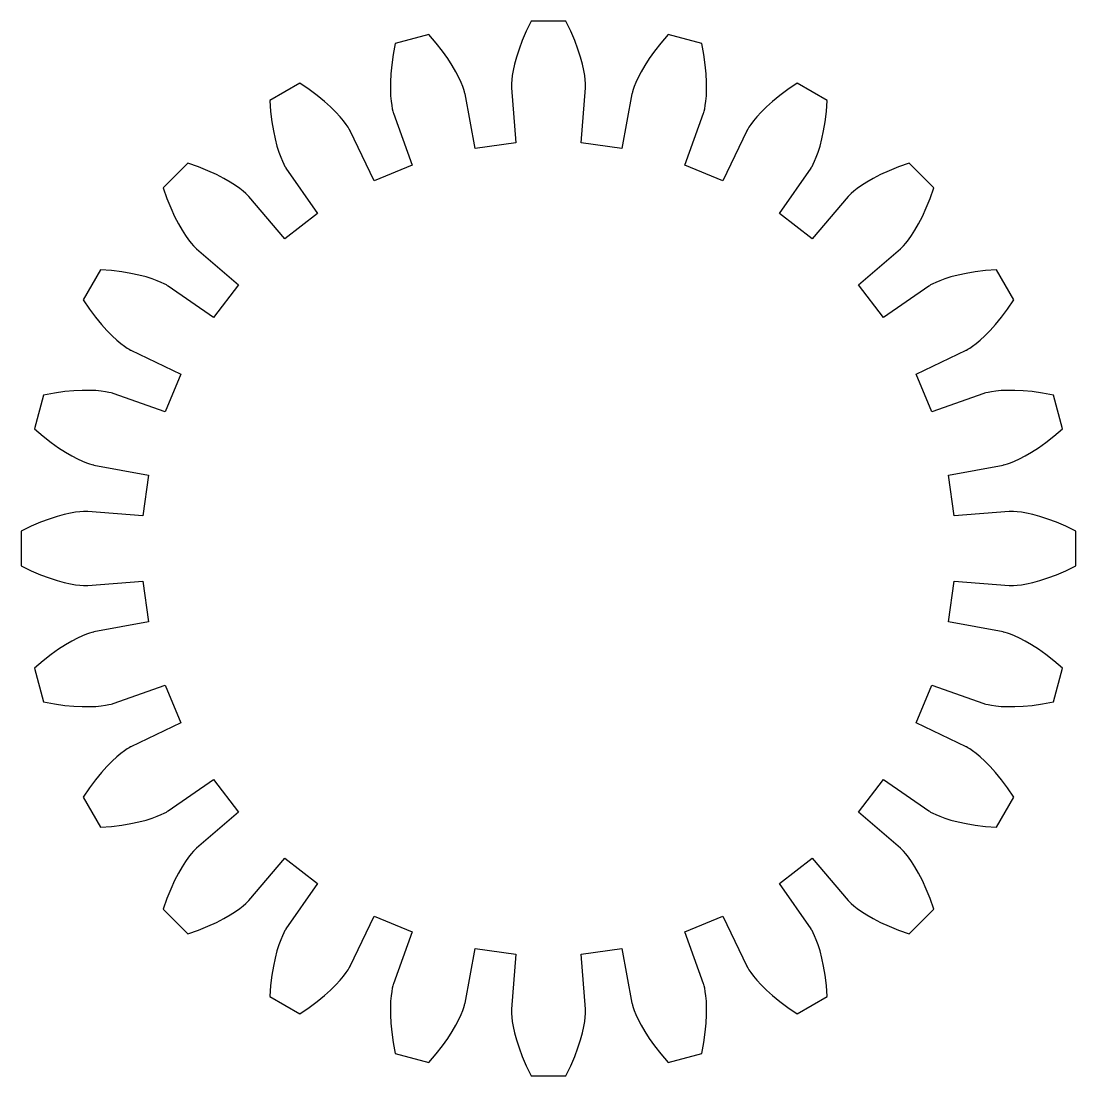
# Model space of a CAD drawing. Header units: metres. Extents: x -24 to 324, y -24 to 424.
# Drawn here: x -24.12 to 24.12, y 275.88 to 324.12 of the extents above; entities that cross this region are included whole.
import ezdxf

# ---------------------------------------------------------------- set-up
doc = ezdxf.new("R2010")
doc.units = ezdxf.units.M

msp = doc.modelspace()

# ---------------------------------------------------------------- linework, layer by layer
for p, q in [((-0.79715, 324.124), (-1.01883, 323.663)), ((0.79715, 324.124), (-0.79715, 324.124)), ((1.01883, 323.663), (0.79715, 324.124)), ((-5.47377, 323.508), (-7.01375, 323.096)), ((-5.14018, 323.12), (-5.47377, 323.508)), ((-1.01883, 323.663), (-1.20171, 323.232)), ((1.20171, 323.232), (1.01883, 323.663)), ((5.47377, 323.508), (5.14018, 323.12)), ((7.01375, 323.096), (5.47377, 323.508)), ((-7.01375, 323.096), (-7.10841, 322.593)), ((-4.85217, 322.752), (-5.14018, 323.12)), ((-1.34914, 322.836), (-1.46466, 322.475)), ((-1.20171, 323.232), (-1.34914, 322.836)), ((1.34914, 322.836), (1.20171, 323.232)), ((1.46466, 322.475), (1.34914, 322.836)), ((5.14018, 323.12), (4.85217, 322.752)), ((7.10841, 322.593), (7.01375, 323.096)), ((-7.10841, 322.593), (-7.17369, 322.13)), ((-4.60716, 322.407), (-4.85217, 322.752)), ((-4.40228, 322.089), (-4.60716, 322.407)), ((-1.46466, 322.475), (-1.55193, 322.153)), ((1.55193, 322.153), (1.46466, 322.475)), ((4.60716, 322.407), (4.40228, 322.089)), ((4.85217, 322.752), (4.60716, 322.407)), ((7.17369, 322.13), (7.10841, 322.593)), ((-7.17369, 322.13), (-7.21349, 321.708)), ((-4.23456, 321.8), (-4.40228, 322.089)), ((-1.61467, 321.87), (-1.65677, 321.629)), ((-1.55193, 322.153), (-1.61467, 321.87)), ((1.61467, 321.87), (1.55193, 322.153)), ((1.65677, 321.629), (1.61467, 321.87)), ((4.40228, 322.089), (4.23456, 321.8)), ((7.21349, 321.708), (7.17369, 322.13)), ((-7.21349, 321.708), (-7.2318, 321.33)), ((-4.10083, 321.543), (-4.23456, 321.8)), ((-3.99773, 321.321), (-4.10083, 321.543)), ((-1.68214, 321.43), (-1.69481, 321.275)), ((-1.65677, 321.629), (-1.68214, 321.43)), ((1.68214, 321.43), (1.65677, 321.629)), ((1.69481, 321.275), (1.68214, 321.43)), ((4.10083, 321.543), (3.99773, 321.321)), ((4.23456, 321.8), (4.10083, 321.543)), ((7.2318, 321.33), (7.21349, 321.708)), ((-11.3717, 321.291), (-12.7524, 320.493)), ((-10.9489, 321.002), (-11.3717, 321.291)), ((-10.5754, 320.721), (-10.9489, 321.002)), ((-7.2318, 321.33), (-7.23265, 320.996)), ((-7.23265, 320.996), (-7.22014, 320.707)), ((-3.92177, 321.136), (-3.99773, 321.321)), ((-3.86934, 320.989), (-3.92177, 321.136)), ((-3.83669, 320.882), (-3.86934, 320.989)), ((-3.81998, 320.818), (-3.83669, 320.882)), ((-1.69481, 321.275), (-1.69881, 321.164)), ((-1.69881, 321.164), (-1.69821, 321.097)), ((-1.69821, 321.097), (-1.6971, 321.075)), ((-1.6971, 321.075), (-1.49368, 318.549)), ((1.49368, 318.549), (1.6971, 321.075)), ((1.69881, 321.164), (1.69481, 321.275)), ((1.6971, 321.075), (1.69821, 321.097)), ((1.69821, 321.097), (1.69881, 321.164)), ((3.83669, 320.882), (3.81998, 320.818)), ((3.86934, 320.989), (3.83669, 320.882)), ((3.92177, 321.136), (3.86934, 320.989)), ((3.99773, 321.321), (3.92177, 321.136)), ((7.22014, 320.707), (7.23265, 320.996)), ((7.23265, 320.996), (7.2318, 321.33)), ((10.9489, 321.002), (10.5754, 320.721)), ((11.3717, 321.291), (10.9489, 321.002)), ((12.7524, 320.493), (11.3717, 321.291)), ((-12.7524, 320.493), (-12.7136, 319.983)), ((-10.2495, 320.451), (-10.5754, 320.721)), ((-9.96922, 320.197), (-10.2495, 320.451)), ((-7.22014, 320.707), (-7.19836, 320.463)), ((-7.19836, 320.463), (-7.17143, 320.265)), ((-3.81529, 320.796), (-3.81998, 320.818)), ((-3.35799, 318.303), (-3.81529, 320.796)), ((3.81529, 320.796), (3.35799, 318.303)), ((3.81998, 320.818), (3.81529, 320.796)), ((7.17143, 320.265), (7.19836, 320.463)), ((7.19836, 320.463), (7.22014, 320.707)), ((10.2495, 320.451), (9.96922, 320.197)), ((10.5754, 320.721), (10.2495, 320.451)), ((12.7136, 319.983), (12.7524, 320.493)), ((-12.7136, 319.983), (-12.6568, 319.519)), ((-9.73248, 319.961), (-9.96922, 320.197)), ((-9.53688, 319.748), (-9.73248, 319.961)), ((-7.17143, 320.265), (-7.14346, 320.112)), ((-7.14346, 320.112), (-7.11853, 320.003)), ((-7.11853, 320.003), (-7.10066, 319.939)), ((-7.10066, 319.939), (-7.09384, 319.917)), ((-7.09384, 319.917), (-6.24358, 317.53)), ((6.24358, 317.53), (7.09384, 319.917)), ((7.09384, 319.917), (7.10066, 319.939)), ((7.10066, 319.939), (7.11853, 320.003)), ((7.11853, 320.003), (7.14346, 320.112)), ((7.14346, 320.112), (7.17143, 320.265)), ((9.73248, 319.961), (9.53688, 319.748)), ((9.96922, 320.197), (9.73248, 319.961)), ((12.6568, 319.519), (12.7136, 319.983)), ((-12.6568, 319.519), (-12.5863, 319.102)), ((-9.37979, 319.56), (-9.53688, 319.748)), ((-9.25844, 319.4), (-9.37979, 319.56)), ((9.37979, 319.56), (9.25844, 319.4)), ((9.53688, 319.748), (9.37979, 319.56)), ((12.5863, 319.102), (12.6568, 319.519)), ((-12.5863, 319.102), (-12.5061, 318.732)), ((-9.1698, 319.272), (-9.25844, 319.4)), ((-9.11072, 319.178), (-9.1698, 319.272)), ((-9.07785, 319.12), (-9.11072, 319.178)), ((-9.06769, 319.1), (-9.07785, 319.12)), ((-7.98085, 316.811), (-9.06769, 319.1)), ((9.06769, 319.1), (7.98085, 316.811)), ((9.07785, 319.12), (9.06769, 319.1)), ((9.11072, 319.178), (9.07785, 319.12)), ((9.1698, 319.272), (9.11072, 319.178)), ((9.25844, 319.4), (9.1698, 319.272)), ((12.5061, 318.732), (12.5863, 319.102)), ((-12.5061, 318.732), (-12.4205, 318.409)), ((-1.49368, 318.549), (-3.35799, 318.303)), ((3.35799, 318.303), (1.49368, 318.549)), ((12.4205, 318.409), (12.5061, 318.732)), ((-12.4205, 318.409), (-12.3336, 318.133)), ((-12.3336, 318.133), (-12.2494, 317.903)), ((12.2494, 317.903), (12.3336, 318.133)), ((12.3336, 318.133), (12.4205, 318.409)), ((-16.4946, 317.622), (-17.622, 316.495)), ((-16.0115, 317.452), (-16.4946, 317.622)), ((-12.2494, 317.903), (-12.172, 317.718)), ((-12.172, 317.718), (-12.1053, 317.577)), ((-12.1053, 317.577), (-12.0531, 317.479)), ((-12.0531, 317.479), (-12.0192, 317.422)), ((-6.24358, 317.53), (-7.98085, 316.811)), ((7.98085, 316.811), (6.24358, 317.53)), ((12.0192, 317.422), (12.0531, 317.479)), ((12.0531, 317.479), (12.1053, 317.577)), ((12.1053, 317.577), (12.172, 317.718)), ((12.172, 317.718), (12.2494, 317.903)), ((16.4946, 317.622), (16.0115, 317.452)), ((17.622, 316.495), (16.4946, 317.622)), ((-15.5779, 317.277), (-16.0115, 317.452)), ((-15.1933, 317.101), (-15.5779, 317.277)), ((-14.8568, 316.928), (-15.1933, 317.101)), ((-12.0192, 317.422), (-12.0072, 317.403)), ((-12.0072, 317.403), (-10.568, 315.317)), ((10.568, 315.317), (12.0072, 317.403)), ((12.0072, 317.403), (12.0192, 317.422)), ((15.1933, 317.101), (14.8568, 316.928)), ((15.5779, 317.277), (15.1933, 317.101)), ((16.0115, 317.452), (15.5779, 317.277)), ((-14.5672, 316.762), (-14.8568, 316.928)), ((-14.323, 316.606), (-14.5672, 316.762)), ((-14.1226, 316.466), (-14.323, 316.606)), ((14.323, 316.606), (14.1226, 316.466)), ((14.5672, 316.762), (14.323, 316.606)), ((14.8568, 316.928), (14.5672, 316.762)), ((-17.622, 316.495), (-17.4523, 316.011)), ((-13.9642, 316.343), (-14.1226, 316.466)), ((-13.8454, 316.242), (-13.9642, 316.343)), ((-13.7639, 316.166), (-13.8454, 316.242)), ((-13.7171, 316.119), (-13.7639, 316.166)), ((-13.7021, 316.102), (-13.7171, 316.119)), ((-12.0598, 314.172), (-13.7021, 316.102)), ((13.7021, 316.102), (12.0598, 314.172)), ((13.7171, 316.119), (13.7021, 316.102)), ((13.7639, 316.166), (13.7171, 316.119)), ((13.8454, 316.242), (13.7639, 316.166)), ((13.9642, 316.343), (13.8454, 316.242)), ((14.1226, 316.466), (13.9642, 316.343)), ((17.4523, 316.011), (17.622, 316.495)), ((-17.4523, 316.011), (-17.2774, 315.578)), ((-17.2774, 315.578), (-17.1013, 315.193)), ((17.1013, 315.193), (17.2774, 315.578)), ((17.2774, 315.578), (17.4523, 316.011)), ((-17.1013, 315.193), (-16.9281, 314.857)), ((-10.568, 315.317), (-12.0598, 314.172)), ((12.0598, 314.172), (10.568, 315.317)), ((16.9281, 314.857), (17.1013, 315.193)), ((-16.9281, 314.857), (-16.7619, 314.567)), ((16.7619, 314.567), (16.9281, 314.857)), ((-16.7619, 314.567), (-16.6065, 314.323)), ((-16.6065, 314.323), (-16.4657, 314.123)), ((-16.4657, 314.123), (-16.3431, 313.964)), ((16.3431, 313.964), (16.4657, 314.123)), ((16.4657, 314.123), (16.6065, 314.323)), ((16.6065, 314.323), (16.7619, 314.567)), ((-16.3431, 313.964), (-16.2422, 313.845)), ((-16.2422, 313.845), (-16.1664, 313.764)), ((-16.1664, 313.764), (-16.1187, 313.717)), ((-16.1187, 313.717), (-16.1022, 313.702)), ((-16.1022, 313.702), (-14.1722, 312.06)), ((14.1722, 312.06), (16.1022, 313.702)), ((16.1022, 313.702), (16.1187, 313.717)), ((16.1187, 313.717), (16.1664, 313.764)), ((16.1664, 313.764), (16.2422, 313.845)), ((16.2422, 313.845), (16.3431, 313.964)), ((-20.4935, 312.752), (-21.2906, 311.372)), ((-19.9829, 312.714), (-20.4935, 312.752)), ((-19.5188, 312.657), (-19.9829, 312.714)), ((-19.1018, 312.586), (-19.5188, 312.657)), ((19.5188, 312.657), (19.1018, 312.586)), ((19.9829, 312.714), (19.5188, 312.657)), ((20.4935, 312.752), (19.9829, 312.714)), ((21.2906, 311.372), (20.4935, 312.752)), ((-18.7319, 312.506), (-19.1018, 312.586)), ((-18.4091, 312.421), (-18.7319, 312.506)), ((-18.133, 312.334), (-18.4091, 312.421)), ((-17.9031, 312.249), (-18.133, 312.334)), ((-17.7182, 312.172), (-17.9031, 312.249)), ((-17.5774, 312.105), (-17.7182, 312.172)), ((17.7182, 312.172), (17.5774, 312.105)), ((17.9031, 312.249), (17.7182, 312.172)), ((18.133, 312.334), (17.9031, 312.249)), ((18.4091, 312.421), (18.133, 312.334)), ((18.7319, 312.506), (18.4091, 312.421)), ((19.1018, 312.586), (18.7319, 312.506)), ((-17.479, 312.053), (-17.5774, 312.105)), ((-17.4215, 312.019), (-17.479, 312.053)), ((-17.4028, 312.007), (-17.4215, 312.019)), ((-15.3169, 310.568), (-17.4028, 312.007)), ((-14.1722, 312.06), (-15.3169, 310.568)), ((15.3169, 310.568), (14.1722, 312.06)), ((17.4028, 312.007), (15.3169, 310.568)), ((17.4215, 312.019), (17.4028, 312.007)), ((17.479, 312.053), (17.4215, 312.019)), ((17.5774, 312.105), (17.479, 312.053)), ((-21.2906, 311.372), (-21.0017, 310.949)), ((21.0017, 310.949), (21.2906, 311.372)), ((-21.0017, 310.949), (-20.7205, 310.575)), ((20.7205, 310.575), (21.0017, 310.949)), ((-20.7205, 310.575), (-20.4509, 310.249)), ((-20.4509, 310.249), (-20.1965, 309.969)), ((20.1965, 309.969), (20.4509, 310.249)), ((20.4509, 310.249), (20.7205, 310.575)), ((-20.1965, 309.969), (-19.961, 309.732)), ((19.961, 309.732), (20.1965, 309.969)), ((-19.961, 309.732), (-19.7477, 309.537)), ((-19.7477, 309.537), (-19.5598, 309.38)), ((-19.5598, 309.38), (-19.4004, 309.258)), ((19.4004, 309.258), (19.5598, 309.38)), ((19.5598, 309.38), (19.7477, 309.537)), ((19.7477, 309.537), (19.961, 309.732)), ((-19.4004, 309.258), (-19.2722, 309.17)), ((-19.2722, 309.17), (-19.1779, 309.111)), ((-19.1779, 309.111), (-19.1197, 309.078)), ((-19.1197, 309.078), (-19.0999, 309.068)), ((-19.0999, 309.068), (-16.8106, 307.981)), ((16.8106, 307.981), (19.0999, 309.068)), ((19.0999, 309.068), (19.1197, 309.078)), ((19.1197, 309.078), (19.1779, 309.111)), ((19.1779, 309.111), (19.2722, 309.17)), ((19.2722, 309.17), (19.4004, 309.258)), ((-16.8106, 307.981), (-17.5302, 306.244)), ((17.5302, 306.244), (16.8106, 307.981)), ((-23.0957, 307.014), (-23.5084, 305.474)), ((-22.5925, 307.108), (-23.0957, 307.014)), ((-22.1296, 307.174), (-22.5925, 307.108)), ((-21.7085, 307.214), (-22.1296, 307.174)), ((-21.3304, 307.232), (-21.7085, 307.214)), ((-20.9965, 307.233), (-21.3304, 307.232)), ((-20.7073, 307.22), (-20.9965, 307.233)), ((-20.4634, 307.198), (-20.7073, 307.22)), ((-20.2648, 307.171), (-20.4634, 307.198)), ((-20.1115, 307.143), (-20.2648, 307.171)), ((-20.0031, 307.119), (-20.1115, 307.143)), ((-19.9387, 307.101), (-20.0031, 307.119)), ((-19.9175, 307.094), (-19.9387, 307.101)), ((-17.5302, 306.244), (-19.9175, 307.094)), ((19.9175, 307.094), (17.5302, 306.244)), ((19.9387, 307.101), (19.9175, 307.094)), ((20.0031, 307.119), (19.9387, 307.101)), ((20.1115, 307.143), (20.0031, 307.119)), ((20.2648, 307.171), (20.1115, 307.143)), ((20.4634, 307.198), (20.2648, 307.171)), ((20.7073, 307.22), (20.4634, 307.198)), ((20.9965, 307.233), (20.7073, 307.22)), ((21.3304, 307.232), (20.9965, 307.233)), ((21.7085, 307.214), (21.3304, 307.232)), ((22.1296, 307.174), (21.7085, 307.214)), ((22.5925, 307.108), (22.1296, 307.174)), ((23.0957, 307.014), (22.5925, 307.108)), ((23.5084, 305.474), (23.0957, 307.014)), ((-23.5084, 305.474), (-23.1199, 305.14)), ((23.1199, 305.14), (23.5084, 305.474)), ((-23.1199, 305.14), (-22.7516, 304.852)), ((22.7516, 304.852), (23.1199, 305.14)), ((-22.7516, 304.852), (-22.4068, 304.607)), ((-22.4068, 304.607), (-22.0886, 304.402)), ((22.0886, 304.402), (22.4068, 304.607)), ((22.4068, 304.607), (22.7516, 304.852)), ((-22.0886, 304.402), (-21.7998, 304.235)), ((-21.7998, 304.235), (-21.5431, 304.101)), ((-21.5431, 304.101), (-21.321, 303.998)), ((-21.321, 303.998), (-21.1356, 303.922)), ((21.1356, 303.922), (21.321, 303.998)), ((21.321, 303.998), (21.5431, 304.101)), ((21.5431, 304.101), (21.7998, 304.235)), ((21.7998, 304.235), (22.0886, 304.402)), ((-21.1356, 303.922), (-20.9888, 303.869)), ((-20.9888, 303.869), (-20.8824, 303.837)), ((-20.8824, 303.837), (-20.8177, 303.82)), ((-20.8177, 303.82), (-20.796, 303.815)), ((-20.796, 303.815), (-18.3034, 303.358)), ((18.3034, 303.358), (20.796, 303.815)), ((20.796, 303.815), (20.8177, 303.82)), ((20.8177, 303.82), (20.8824, 303.837)), ((20.8824, 303.837), (20.9888, 303.869)), ((20.9888, 303.869), (21.1356, 303.922)), ((-18.3034, 303.358), (-18.5488, 301.494)), ((18.5488, 301.494), (18.3034, 303.358)), ((-22.153, 301.552), (-22.4753, 301.465)), ((-21.8705, 301.615), (-22.153, 301.552)), ((-21.6292, 301.657), (-21.8705, 301.615)), ((-21.4305, 301.682), (-21.6292, 301.657)), ((-21.2751, 301.695), (-21.4305, 301.682)), ((-21.1639, 301.699), (-21.2751, 301.695)), ((-21.0971, 301.698), (-21.1639, 301.699)), ((-21.0749, 301.697), (-21.0971, 301.698)), ((-18.5488, 301.494), (-21.0749, 301.697)), ((21.0749, 301.697), (18.5488, 301.494)), ((21.0971, 301.698), (21.0749, 301.697)), ((21.1639, 301.699), (21.0971, 301.698)), ((21.2751, 301.695), (21.1639, 301.699)), ((21.4305, 301.682), (21.2751, 301.695)), ((21.6292, 301.657), (21.4305, 301.682)), ((21.8705, 301.615), (21.6292, 301.657)), ((22.153, 301.552), (21.8705, 301.615)), ((22.4753, 301.465), (22.153, 301.552)), ((-23.2322, 301.202), (-23.6625, 301.019)), ((-22.8358, 301.349), (-23.2322, 301.202)), ((-22.4753, 301.465), (-22.8358, 301.349)), ((22.8358, 301.349), (22.4753, 301.465)), ((23.2322, 301.202), (22.8358, 301.349)), ((23.6625, 301.019), (23.2322, 301.202)), ((-23.6625, 301.019), (-24.1241, 300.797)), ((-24.1241, 300.797), (-24.1241, 299.203)), ((24.1241, 300.797), (23.6625, 301.019)), ((24.1241, 299.203), (24.1241, 300.797)), ((-24.1241, 299.203), (-23.6625, 298.981)), ((23.6625, 298.981), (24.1241, 299.203)), ((-23.6625, 298.981), (-23.2322, 298.798)), ((-23.2322, 298.798), (-22.8358, 298.651)), ((22.8358, 298.651), (23.2322, 298.798)), ((23.2322, 298.798), (23.6625, 298.981)), ((-22.8358, 298.651), (-22.4753, 298.535)), ((-22.4753, 298.535), (-22.153, 298.448)), ((-22.153, 298.448), (-21.8705, 298.385)), ((-21.8705, 298.385), (-21.6292, 298.343)), ((-21.6292, 298.343), (-21.4305, 298.318)), ((-21.4305, 298.318), (-21.2751, 298.305)), ((-21.2751, 298.305), (-21.1639, 298.301)), ((-21.1639, 298.301), (-21.0971, 298.302)), ((-21.0971, 298.302), (-21.0749, 298.303)), ((-21.0749, 298.303), (-18.5488, 298.506)), ((-18.5488, 298.506), (-18.3034, 296.642)), ((18.3034, 296.642), (18.5488, 298.506)), ((18.5488, 298.506), (21.0749, 298.303)), ((21.0749, 298.303), (21.0971, 298.302)), ((21.0971, 298.302), (21.1639, 298.301)), ((21.1639, 298.301), (21.2751, 298.305)), ((21.2751, 298.305), (21.4305, 298.318)), ((21.4305, 298.318), (21.6292, 298.343)), ((21.6292, 298.343), (21.8705, 298.385)), ((21.8705, 298.385), (22.153, 298.448)), ((22.153, 298.448), (22.4753, 298.535)), ((22.4753, 298.535), (22.8358, 298.651)), ((-18.3034, 296.642), (-20.796, 296.185)), ((20.796, 296.185), (18.3034, 296.642)), ((-21.7998, 295.765), (-22.0886, 295.598)), ((-21.5431, 295.899), (-21.7998, 295.765)), ((-21.321, 296.002), (-21.5431, 295.899)), ((-21.1356, 296.078), (-21.321, 296.002)), ((-20.9888, 296.131), (-21.1356, 296.078)), ((-20.8824, 296.163), (-20.9888, 296.131)), ((-20.8177, 296.18), (-20.8824, 296.163)), ((-20.796, 296.185), (-20.8177, 296.18)), ((20.8177, 296.18), (20.796, 296.185)), ((20.8824, 296.163), (20.8177, 296.18)), ((20.9888, 296.131), (20.8824, 296.163)), ((21.1356, 296.078), (20.9888, 296.131)), ((21.321, 296.002), (21.1356, 296.078)), ((21.5431, 295.899), (21.321, 296.002)), ((21.7998, 295.765), (21.5431, 295.899)), ((22.0886, 295.598), (21.7998, 295.765)), ((-22.4068, 295.393), (-22.7516, 295.148)), ((-22.0886, 295.598), (-22.4068, 295.393)), ((22.4068, 295.393), (22.0886, 295.598)), ((22.7516, 295.148), (22.4068, 295.393)), ((-23.1199, 294.86), (-23.5084, 294.526)), ((-22.7516, 295.148), (-23.1199, 294.86)), ((23.1199, 294.86), (22.7516, 295.148)), ((23.5084, 294.526), (23.1199, 294.86)), ((-23.5084, 294.526), (-23.0957, 292.986)), ((23.0957, 292.986), (23.5084, 294.526)), ((-19.9175, 292.906), (-17.5302, 293.756)), ((-17.5302, 293.756), (-16.8106, 292.019)), ((16.8106, 292.019), (17.5302, 293.756)), ((17.5302, 293.756), (19.9175, 292.906)), ((-23.0957, 292.986), (-22.5925, 292.892)), ((-22.5925, 292.892), (-22.1296, 292.826)), ((-20.1115, 292.857), (-20.0031, 292.881)), ((-20.0031, 292.881), (-19.9387, 292.899)), ((-19.9387, 292.899), (-19.9175, 292.906)), ((19.9175, 292.906), (19.9387, 292.899)), ((19.9387, 292.899), (20.0031, 292.881)), ((20.0031, 292.881), (20.1115, 292.857)), ((22.1296, 292.826), (22.5925, 292.892)), ((22.5925, 292.892), (23.0957, 292.986)), ((-22.1296, 292.826), (-21.7085, 292.786)), ((-21.7085, 292.786), (-21.3304, 292.768)), ((-21.3304, 292.768), (-20.9965, 292.767)), ((-20.9965, 292.767), (-20.7073, 292.78)), ((-20.7073, 292.78), (-20.4634, 292.802)), ((-20.4634, 292.802), (-20.2648, 292.829)), ((-20.2648, 292.829), (-20.1115, 292.857)), ((20.1115, 292.857), (20.2648, 292.829)), ((20.2648, 292.829), (20.4634, 292.802)), ((20.4634, 292.802), (20.7073, 292.78)), ((20.7073, 292.78), (20.9965, 292.767)), ((20.9965, 292.767), (21.3304, 292.768)), ((21.3304, 292.768), (21.7085, 292.786)), ((21.7085, 292.786), (22.1296, 292.826)), ((-16.8106, 292.019), (-19.0999, 290.932)), ((19.0999, 290.932), (16.8106, 292.019)), ((-19.7477, 290.463), (-19.961, 290.268)), ((-19.5598, 290.62), (-19.7477, 290.463)), ((-19.4004, 290.742), (-19.5598, 290.62)), ((-19.2722, 290.83), (-19.4004, 290.742)), ((-19.1779, 290.889), (-19.2722, 290.83)), ((-19.1197, 290.922), (-19.1779, 290.889)), ((-19.0999, 290.932), (-19.1197, 290.922)), ((19.1197, 290.922), (19.0999, 290.932)), ((19.1779, 290.889), (19.1197, 290.922)), ((19.2722, 290.83), (19.1779, 290.889)), ((19.4004, 290.742), (19.2722, 290.83)), ((19.5598, 290.62), (19.4004, 290.742)), ((19.7477, 290.463), (19.5598, 290.62)), ((19.961, 290.268), (19.7477, 290.463)), ((-20.1965, 290.031), (-20.4509, 289.751)), ((-19.961, 290.268), (-20.1965, 290.031)), ((20.1965, 290.031), (19.961, 290.268)), ((20.4509, 289.751), (20.1965, 290.031)), ((-20.4509, 289.751), (-20.7205, 289.425)), ((20.7205, 289.425), (20.4509, 289.751)), ((-21.0017, 289.051), (-21.2906, 288.628)), ((-20.7205, 289.425), (-21.0017, 289.051)), ((-17.4028, 287.993), (-15.3169, 289.432)), ((-15.3169, 289.432), (-14.1722, 287.94)), ((14.1722, 287.94), (15.3169, 289.432)), ((15.3169, 289.432), (17.4028, 287.993)), ((21.0017, 289.051), (20.7205, 289.425)), ((21.2906, 288.628), (21.0017, 289.051)), ((-21.2906, 288.628), (-20.4935, 287.248)), ((20.4935, 287.248), (21.2906, 288.628)), ((-18.7319, 287.494), (-18.4091, 287.579)), ((-18.4091, 287.579), (-18.133, 287.666)), ((-18.133, 287.666), (-17.9031, 287.751)), ((-17.9031, 287.751), (-17.7182, 287.828)), ((-17.7182, 287.828), (-17.5774, 287.895)), ((-17.5774, 287.895), (-17.479, 287.947)), ((-17.479, 287.947), (-17.4215, 287.981)), ((-17.4215, 287.981), (-17.4028, 287.993)), ((-14.1722, 287.94), (-16.1022, 286.298)), ((16.1022, 286.298), (14.1722, 287.94)), ((17.4028, 287.993), (17.4215, 287.981)), ((17.4215, 287.981), (17.479, 287.947)), ((17.479, 287.947), (17.5774, 287.895)), ((17.5774, 287.895), (17.7182, 287.828)), ((17.7182, 287.828), (17.9031, 287.751)), ((17.9031, 287.751), (18.133, 287.666)), ((18.133, 287.666), (18.4091, 287.579)), ((18.4091, 287.579), (18.7319, 287.494)), ((-20.4935, 287.248), (-19.9829, 287.286)), ((-19.9829, 287.286), (-19.5188, 287.343)), ((-19.5188, 287.343), (-19.1018, 287.414)), ((-19.1018, 287.414), (-18.7319, 287.494)), ((18.7319, 287.494), (19.1018, 287.414)), ((19.1018, 287.414), (19.5188, 287.343)), ((19.5188, 287.343), (19.9829, 287.286)), ((19.9829, 287.286), (20.4935, 287.248)), ((-16.2422, 286.155), (-16.3431, 286.036)), ((-16.1664, 286.236), (-16.2422, 286.155)), ((-16.1187, 286.283), (-16.1664, 286.236)), ((-16.1022, 286.298), (-16.1187, 286.283)), ((16.1187, 286.283), (16.1022, 286.298)), ((16.1664, 286.236), (16.1187, 286.283)), ((16.2422, 286.155), (16.1664, 286.236)), ((16.3431, 286.036), (16.2422, 286.155)), ((-16.6065, 285.677), (-16.7619, 285.433)), ((-16.4657, 285.877), (-16.6065, 285.677)), ((-16.3431, 286.036), (-16.4657, 285.877)), ((-13.7021, 283.898), (-12.0598, 285.828)), ((-12.0598, 285.828), (-10.568, 284.683)), ((10.568, 284.683), (12.0598, 285.828)), ((12.0598, 285.828), (13.7021, 283.898)), ((16.4657, 285.877), (16.3431, 286.036)), ((16.6065, 285.677), (16.4657, 285.877)), ((16.7619, 285.433), (16.6065, 285.677)), ((-16.7619, 285.433), (-16.9281, 285.143)), ((16.9281, 285.143), (16.7619, 285.433)), ((-17.1013, 284.807), (-17.2774, 284.422)), ((-16.9281, 285.143), (-17.1013, 284.807)), ((-10.568, 284.683), (-12.0072, 282.597)), ((12.0072, 282.597), (10.568, 284.683)), ((17.1013, 284.807), (16.9281, 285.143)), ((17.2774, 284.422), (17.1013, 284.807)), ((-17.2774, 284.422), (-17.4523, 283.989)), ((17.4523, 283.989), (17.2774, 284.422)), ((-17.4523, 283.989), (-17.622, 283.505)), ((-13.9642, 283.657), (-13.8454, 283.758)), ((-13.8454, 283.758), (-13.7639, 283.834)), ((-13.7639, 283.834), (-13.7171, 283.881)), ((-13.7171, 283.881), (-13.7021, 283.898)), ((13.7021, 283.898), (13.7171, 283.881)), ((13.7171, 283.881), (13.7639, 283.834)), ((13.7639, 283.834), (13.8454, 283.758)), ((13.8454, 283.758), (13.9642, 283.657)), ((17.622, 283.505), (17.4523, 283.989)), ((-17.622, 283.505), (-16.4946, 282.378)), ((-14.8568, 283.072), (-14.5672, 283.238)), ((-14.5672, 283.238), (-14.323, 283.394)), ((-14.323, 283.394), (-14.1226, 283.534)), ((-14.1226, 283.534), (-13.9642, 283.657)), ((13.9642, 283.657), (14.1226, 283.534)), ((14.1226, 283.534), (14.323, 283.394)), ((14.323, 283.394), (14.5672, 283.238)), ((14.5672, 283.238), (14.8568, 283.072)), ((16.4946, 282.378), (17.622, 283.505)), ((-15.5779, 282.723), (-15.1933, 282.899)), ((-15.1933, 282.899), (-14.8568, 283.072)), ((-9.06769, 280.9), (-7.98085, 283.189)), ((-7.98085, 283.189), (-6.24358, 282.47)), ((6.24358, 282.47), (7.98085, 283.189)), ((7.98085, 283.189), (9.06769, 280.9)), ((14.8568, 283.072), (15.1933, 282.899)), ((15.1933, 282.899), (15.5779, 282.723)), ((-16.4946, 282.378), (-16.0115, 282.548)), ((-16.0115, 282.548), (-15.5779, 282.723)), ((-12.172, 282.282), (-12.2494, 282.097)), ((-12.1053, 282.423), (-12.172, 282.282)), ((-12.0531, 282.521), (-12.1053, 282.423)), ((-12.0192, 282.578), (-12.0531, 282.521)), ((-12.0072, 282.597), (-12.0192, 282.578)), ((-6.24358, 282.47), (-7.09384, 280.083)), ((7.09384, 280.083), (6.24358, 282.47)), ((12.0192, 282.578), (12.0072, 282.597)), ((12.0531, 282.521), (12.0192, 282.578)), ((12.1053, 282.423), (12.0531, 282.521)), ((12.172, 282.282), (12.1053, 282.423)), ((12.2494, 282.097), (12.172, 282.282)), ((15.5779, 282.723), (16.0115, 282.548)), ((16.0115, 282.548), (16.4946, 282.378)), ((-12.3336, 281.867), (-12.4205, 281.591)), ((-12.2494, 282.097), (-12.3336, 281.867)), ((12.3336, 281.867), (12.2494, 282.097)), ((12.4205, 281.591), (12.3336, 281.867)), ((-12.4205, 281.591), (-12.5061, 281.268)), ((-3.81529, 279.204), (-3.35799, 281.697)), ((-3.35799, 281.697), (-1.49368, 281.451)), ((-1.49368, 281.451), (-1.6971, 278.925)), ((1.49368, 281.451), (3.35799, 281.697)), ((1.6971, 278.925), (1.49368, 281.451)), ((3.35799, 281.697), (3.81529, 279.204)), ((12.5061, 281.268), (12.4205, 281.591)), ((-12.5863, 280.898), (-12.6568, 280.481)), ((-12.5061, 281.268), (-12.5863, 280.898)), ((-9.1698, 280.728), (-9.11072, 280.822)), ((-9.11072, 280.822), (-9.07785, 280.88)), ((-9.07785, 280.88), (-9.06769, 280.9)), ((9.06769, 280.9), (9.07785, 280.88)), ((9.07785, 280.88), (9.11072, 280.822)), ((9.11072, 280.822), (9.1698, 280.728)), ((12.5863, 280.898), (12.5061, 281.268)), ((12.6568, 280.481), (12.5863, 280.898)), ((-12.6568, 280.481), (-12.7136, 280.017)), ((-9.53688, 280.252), (-9.37979, 280.44)), ((-9.37979, 280.44), (-9.25844, 280.6)), ((-9.25844, 280.6), (-9.1698, 280.728)), ((9.1698, 280.728), (9.25844, 280.6)), ((9.25844, 280.6), (9.37979, 280.44)), ((9.37979, 280.44), (9.53688, 280.252)), ((12.7136, 280.017), (12.6568, 280.481)), ((-12.7136, 280.017), (-12.7524, 279.507)), ((-9.96922, 279.803), (-9.73248, 280.039)), ((-9.73248, 280.039), (-9.53688, 280.252)), ((-7.14346, 279.888), (-7.17143, 279.735)), ((-7.11853, 279.997), (-7.14346, 279.888)), ((-7.10066, 280.061), (-7.11853, 279.997)), ((-7.09384, 280.083), (-7.10066, 280.061)), ((7.10066, 280.061), (7.09384, 280.083)), ((7.11853, 279.997), (7.10066, 280.061)), ((7.14346, 279.888), (7.11853, 279.997)), ((7.17143, 279.735), (7.14346, 279.888)), ((9.53688, 280.252), (9.73248, 280.039)), ((9.73248, 280.039), (9.96922, 279.803)), ((12.7524, 279.507), (12.7136, 280.017)), ((-12.7524, 279.507), (-11.3717, 278.709)), ((-10.5754, 279.279), (-10.2495, 279.549)), ((-10.2495, 279.549), (-9.96922, 279.803)), ((-7.19836, 279.537), (-7.22014, 279.293)), ((-7.17143, 279.735), (-7.19836, 279.537)), ((7.19836, 279.537), (7.17143, 279.735)), ((7.22014, 279.293), (7.19836, 279.537)), ((9.96922, 279.803), (10.2495, 279.549)), ((10.2495, 279.549), (10.5754, 279.279)), ((11.3717, 278.709), (12.7524, 279.507)), ((-11.3717, 278.709), (-10.9489, 278.998)), ((-10.9489, 278.998), (-10.5754, 279.279)), ((-7.22014, 279.293), (-7.23265, 279.004)), ((-7.23265, 279.004), (-7.2318, 278.67)), ((-3.92177, 278.864), (-3.86934, 279.011)), ((-3.86934, 279.011), (-3.83669, 279.118)), ((-3.83669, 279.118), (-3.81998, 279.182)), ((-3.81998, 279.182), (-3.81529, 279.204)), ((-1.69821, 278.903), (-1.69881, 278.836)), ((-1.6971, 278.925), (-1.69821, 278.903)), ((1.69821, 278.903), (1.6971, 278.925)), ((1.69881, 278.836), (1.69821, 278.903)), ((3.81529, 279.204), (3.81998, 279.182)), ((3.81998, 279.182), (3.83669, 279.118)), ((3.83669, 279.118), (3.86934, 279.011)), ((3.86934, 279.011), (3.92177, 278.864)), ((7.23265, 279.004), (7.22014, 279.293)), ((7.2318, 278.67), (7.23265, 279.004)), ((10.5754, 279.279), (10.9489, 278.998)), ((10.9489, 278.998), (11.3717, 278.709)), ((-7.2318, 278.67), (-7.21349, 278.292)), ((-4.23456, 278.2), (-4.10083, 278.457)), ((-4.10083, 278.457), (-3.99773, 278.679)), ((-3.99773, 278.679), (-3.92177, 278.864)), ((-1.69881, 278.836), (-1.69481, 278.725)), ((-1.69481, 278.725), (-1.68214, 278.57)), ((-1.68214, 278.57), (-1.65677, 278.371)), ((1.65677, 278.371), (1.68214, 278.57)), ((1.68214, 278.57), (1.69481, 278.725)), ((1.69481, 278.725), (1.69881, 278.836)), ((3.92177, 278.864), (3.99773, 278.679)), ((3.99773, 278.679), (4.10083, 278.457)), ((4.10083, 278.457), (4.23456, 278.2)), ((7.21349, 278.292), (7.2318, 278.67)), ((-7.21349, 278.292), (-7.17369, 277.87)), ((-4.60716, 277.593), (-4.40228, 277.911)), ((-4.40228, 277.911), (-4.23456, 278.2)), ((-1.65677, 278.371), (-1.61467, 278.13)), ((-1.61467, 278.13), (-1.55193, 277.847)), ((1.55193, 277.847), (1.61467, 278.13)), ((1.61467, 278.13), (1.65677, 278.371)), ((4.23456, 278.2), (4.40228, 277.911)), ((4.40228, 277.911), (4.60716, 277.593)), ((7.17369, 277.87), (7.21349, 278.292)), ((-7.17369, 277.87), (-7.10841, 277.407)), ((-4.85217, 277.248), (-4.60716, 277.593)), ((-1.55193, 277.847), (-1.46466, 277.525)), ((-1.46466, 277.525), (-1.34914, 277.164)), ((1.34914, 277.164), (1.46466, 277.525)), ((1.46466, 277.525), (1.55193, 277.847)), ((4.60716, 277.593), (4.85217, 277.248)), ((7.10841, 277.407), (7.17369, 277.87)), ((-7.10841, 277.407), (-7.01375, 276.904)), ((-5.14018, 276.88), (-4.85217, 277.248)), ((-1.34914, 277.164), (-1.20171, 276.768)), ((1.20171, 276.768), (1.34914, 277.164)), ((4.85217, 277.248), (5.14018, 276.88)), ((7.01375, 276.904), (7.10841, 277.407)), ((-7.01375, 276.904), (-5.47377, 276.492)), ((-5.47377, 276.492), (-5.14018, 276.88)), ((-1.20171, 276.768), (-1.01883, 276.337)), ((1.01883, 276.337), (1.20171, 276.768)), ((5.14018, 276.88), (5.47377, 276.492)), ((5.47377, 276.492), (7.01375, 276.904)), ((-1.01883, 276.337), (-0.79715, 275.876)), ((0.79715, 275.876), (1.01883, 276.337)), ((-0.79715, 275.876), (0.79715, 275.876))]:
    msp.add_line(p, q)

doc.saveas('drawing.dxf')
